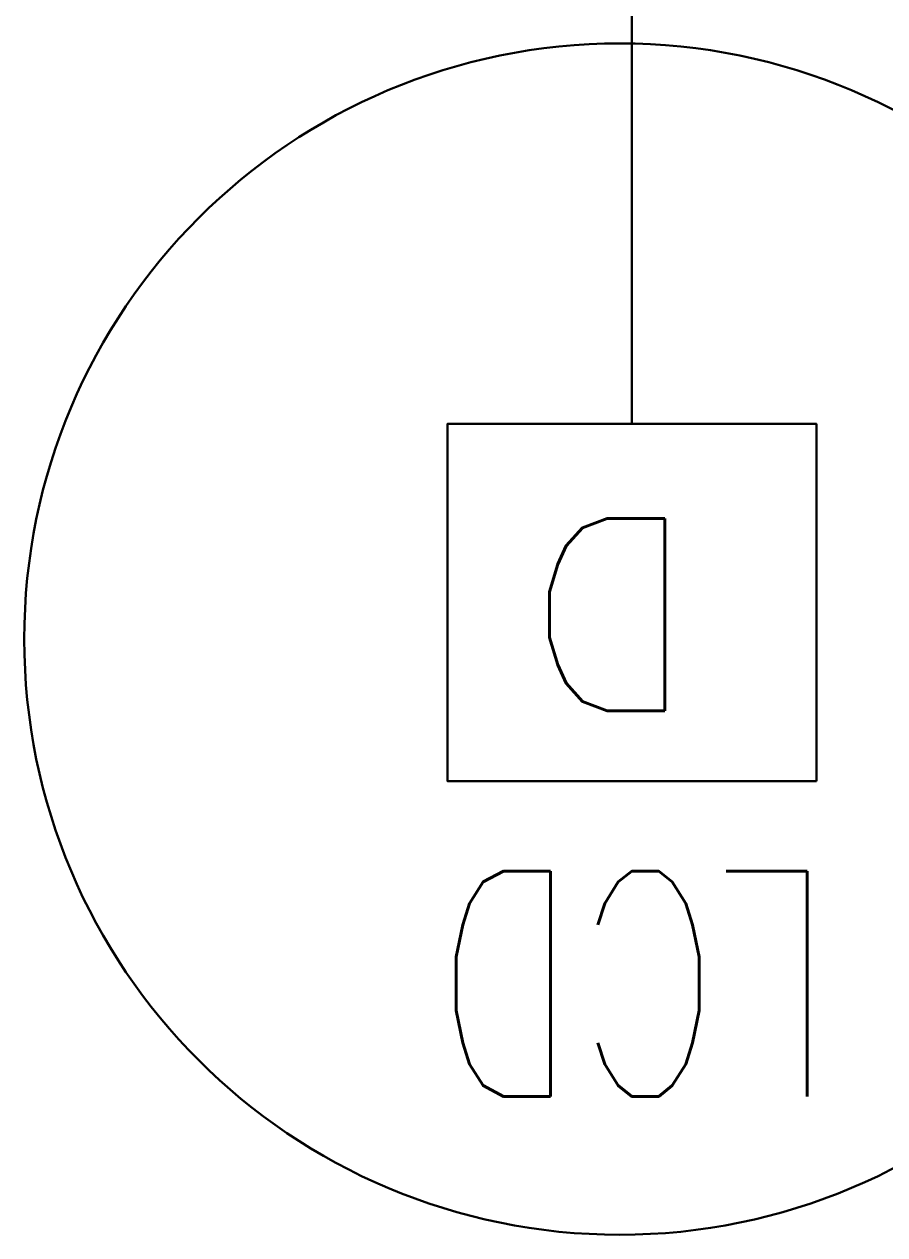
# Model space of a CAD drawing. Extents: x -2050 to 29725, y -1777 to 6820.
# Drawn here: x 1579.6 to 1636.9, y 3755.1 to 3835.7 of the extents above; entities that cross this region are included whole.
import ezdxf

# ---------------------------------------------------------------- set-up
doc = ezdxf.new("R2010")
doc.units = 0
doc.header["$LTSCALE"] = 25
doc.header["$MEASUREMENT"] = 0
for name, color, linetype, lineweight in [('DATA TAVAN', 160, 'Continuous', 30), ('E-DATA LCD EKRAN', 7, 'Continuous', 30), ('E-DATA PRİZİ (RJ45)', 7, 'Continuous', 30), ('E-YAZI', 7, 'Continuous', 30)]:
    doc.layers.add(name, color=color, linetype=linetype, lineweight=lineweight)
doc.styles.add('E-YAZI', font='txttw.shx')

# ---------------------------------------------------------------- blocks, each defined once
blk = doc.blocks.new('E-DATA LCD EKRAN')
at = {"layer": 'E-DATA PRİZİ (RJ45)', "color": 1}
blk.add_line((0, 0), (0, 41.99), dxfattribs=at)
blk.add_lwpolyline([(-24.58, 89.56), (24.58, 89.56), (24.58, 41.99), (-24.58, 41.99)], close=True, dxfattribs=at)
blk.add_circle((1.61, 70.65), 79.36, dxfattribs=at)
at = {"layer": 'E-DATA PRİZİ (RJ45)', "color": 1, "style": 'E-YAZI'}
blk.add_text('D', height=25.6, dxfattribs=at).set_placement((-8.79, 54.59))
at = {"layer": 'E-YAZI', "color": 1, "style": 'E-YAZI', "width": 0.7}
blk.add_text('LCD', height=30, dxfattribs=at).set_placement((-26.97, 101.57))

msp = doc.modelspace()

# ---------------------------------------------------------------- linework, layer by layer
at = {"layer": 'DATA TAVAN'}
msp.add_line((1620.054, 3830.067), (1620.054, 3849.085), dxfattribs=at)

# ---------------------------------------------------------------- block references
at = {"layer": 'E-DATA LCD EKRAN', "color": 1, "xscale": 0.5, "yscale": 0.5, "zscale": 0.5, "rotation": 180}
msp.add_blockref('E-DATA LCD EKRAN', (1620.054, 3830.067), dxfattribs=at)

doc.saveas('drawing.dxf')
